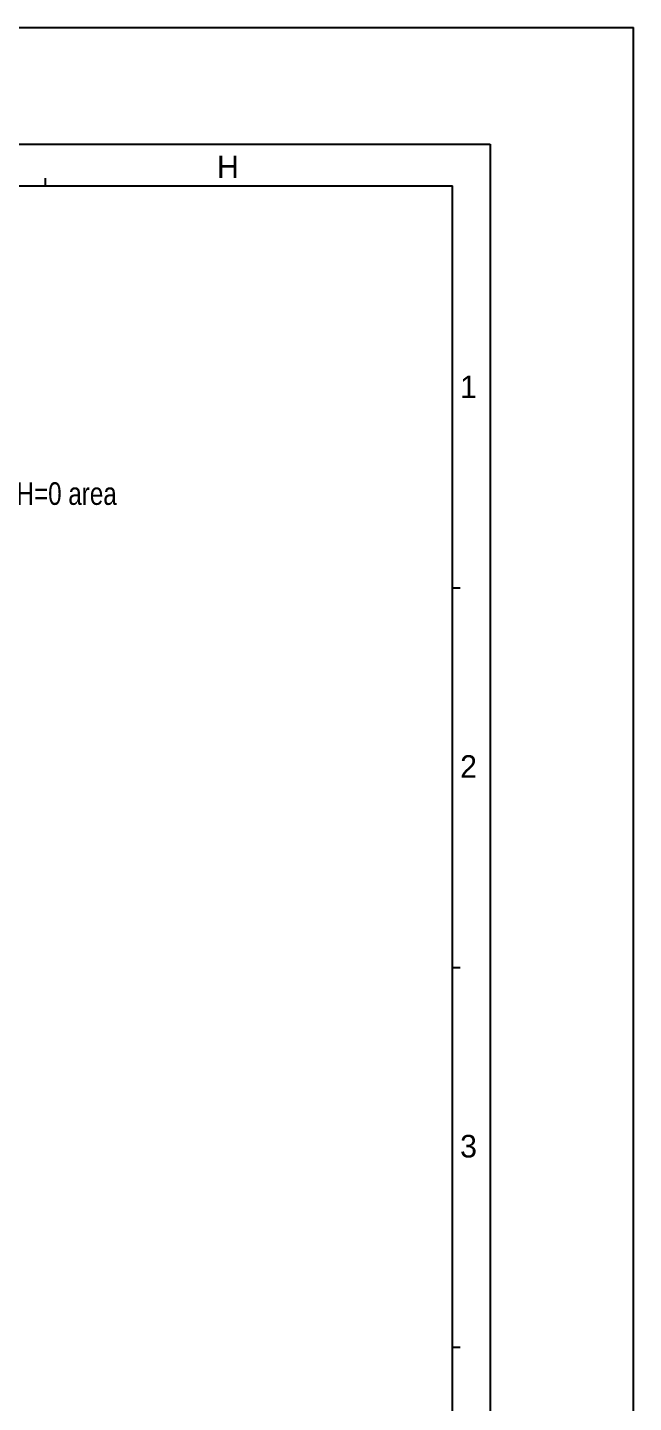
# Model space of a CAD drawing. Header units: millimetres. Extents: x 0 to 420, y 0 to 297.
# Drawn here: x 339.6 to 420, y 114.5 to 297 of the extents above; entities that cross this region are included whole.
import ezdxf

# ---------------------------------------------------------------- set-up
doc = ezdxf.new("R2010")
doc.units = ezdxf.units.MM
doc.header["$LTSCALE"] = 23.1
doc.layers.get('0').update_dxf_attribs({"linetype": 'CONTINUOUS'})
doc.layers.add('DETAIL', color=7, linetype='CONTINUOUS')
doc.styles.get("Standard").update_dxf_attribs({"font": 'txt', "width": 0.8})
doc.styles.add('TEXTSTYLE_2', font='txt')

msp = doc.modelspace()

# ---------------------------------------------------------------- linework, layer by layer
at = {"color": 7, "linetype": 'CONTINUOUS'}
for p in [(0, 297), (420, 0)]:
    msp.add_line(p, (420, 297), dxfattribs=at)
at = {"color": 4, "linetype": 'CONTINUOUS'}
for p, q in [((19, 281.5), (401, 281.5)), ((401, 281.5), (401, 15.5)), ((23.5, 276), (396, 276)), ((342, 276), (342, 277)), ((396, 21), (396, 276)), ((396, 222.6), (397, 222.6)), ((396, 172.2), (397, 172.2)), ((396, 121.8), (397, 121.8))]:
    msp.add_line(p, q, dxfattribs=at)

# ---------------------------------------------------------------- texts
at = {"color": 2, "linetype": 'CONTINUOUS', "char_height": 3, "width": 3, "attachment_point": 1, "line_spacing_factor": 0.9, "style": 'TEXTSTYLE_2'}
for s, insert in [('H', (364.75, 280)), ('1', (397, 250.8)), ('2', (397, 200.4)), ('3', (397, 150))]:
    msp.add_mtext(s, dxfattribs=dict(at, insert=insert))
at = {"layer": 'DETAIL', "color": 2, "linetype": 'CONTINUOUS', "insert": (301.06, 236.63), "char_height": 3, "width": 81.6, "attachment_point": 1, "line_spacing_factor": 0.9}
msp.add_mtext('No test point for GPU Brk H=0 area\\P(No Solder balls)', dxfattribs=at)

doc.saveas('drawing.dxf')
